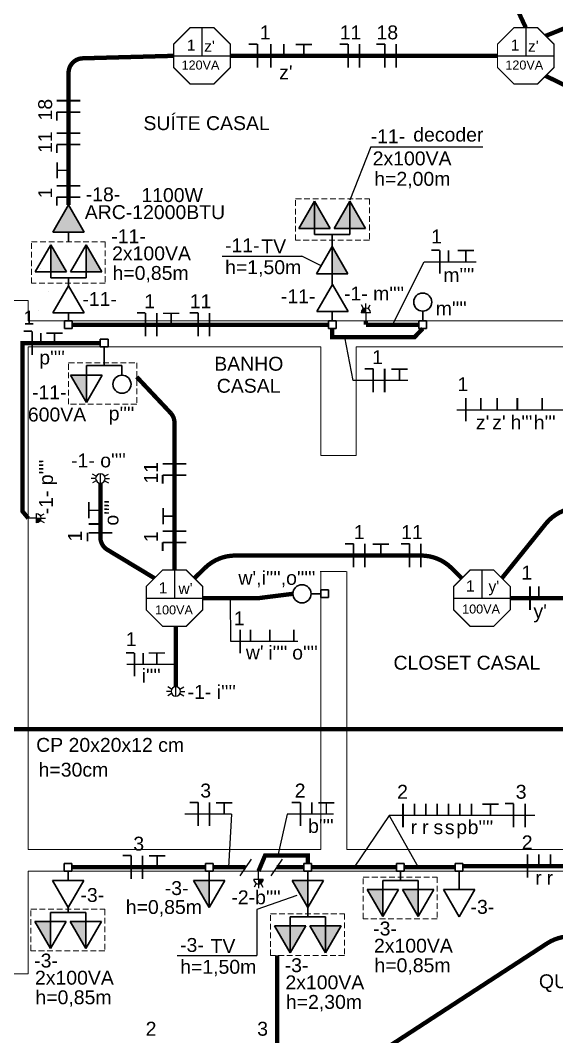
# Model space of a CAD drawing. Header units: millimetres. Extents: x 6597 to 20911, y -10306 to -132.
# Drawn here: x 12473 to 12844, y -6256 to -5554 of the extents above; entities that cross this region are included whole.
import ezdxf
from ezdxf.enums import TextEntityAlignment as Align

# ---------------------------------------------------------------- set-up
doc = ezdxf.new("R2010")
doc.units = ezdxf.units.MM
doc.header["$LTSCALE"] = 25
doc.header["$MEASUREMENT"] = 0
for name, pattern in [('DASHDOT2', [12.7, 6.35, -3.175, 0, -3.175]), ('Dashed', [0.75, 0.5, -0.25]), ('HIDDEN', [9.525, 6.35, -3.175])]:
    doc.linetypes.add(name, pattern=pattern)
for name, color, linetype in [('CIRCUITOS', 7, 'Continuous'), ('Iluminação1', 1, 'Continuous'), ('MAAI - ELÉTRICA', 3, 'Continuous'), ('MAAI - HATCH', 1, 'Continuous'), ('MAAI - VEGETAÇÃO', 106, 'Continuous')]:
    doc.layers.add(name, color=color, linetype=linetype)
for name, color, linetype, lineweight in [('EL-Condutos', 5, 'Continuous', 30), ('MAAI - ALVENARIA', 7, 'Continuous', 0), ('P-SIMBOL', 1, 'Continuous', 30), ('TEXTO', 7, 'Continuous', 30), ('TOMADAS', 1, 'Continuous', 20)]:
    doc.layers.add(name, color=color, linetype=linetype, lineweight=lineweight)
doc.styles.add('Arial', font='arial.ttf')

# ---------------------------------------------------------------- blocks, each defined once
blk = doc.blocks.new('ARANDELA MEDIA')
at = {"layer": 'MAAI - HATCH'}
h = blk.add_hatch(color=256, dxfattribs=at)
h.dxf.hatch_style = 1
h.paths.add_polyline_path([(0.0882, 0, 0.414214), (0.0554, 0.0328), (0.0554, 0)])
at = {"color": 0}
for p, q in [((0.0554, 0), (0, 0)), ((0.0554, -0.0328), (0.0554, 0.0328))]:
    blk.add_line(p, q, dxfattribs=at)
for points in [[(0.0554, 0), (0.0882, 0)], [(0.0844, 0.0155), (0.1107, 0.0307)], [(0.0844, -0.0155), (0.1107, -0.0307)], [(0.0882, 0), (0.1187, 0)]]:
    blk.add_lwpolyline(points, dxfattribs=at)
blk.add_arc((0.0554, 0), 0.0328, 270, 90, dxfattribs=at)

msp = doc.modelspace()

# ---------------------------------------------------------------- hatches: boundary and pattern name
at = {"layer": 'P-SIMBOL', "linetype": 'Continuous'}
for points in [[(12517.61, -5700.06), (12506.78, -5681.31), (12495.96, -5700.06)], [(12676.59, -5697.56), (12676.59, -5678.81), (12665.77, -5697.56)], [(12676.59, -5697.56), (12676.59, -5678.81), (12687.42, -5697.56)], [(12701.01, -5697.56), (12701.01, -5678.81), (12690.18, -5697.56)], [(12701.01, -5697.56), (12701.01, -5678.81), (12711.84, -5697.56)], [(12494.44, -5727.62), (12494.44, -5708.87), (12505.26, -5727.62)], [(12518.86, -5727.62), (12518.86, -5708.87), (12529.68, -5727.62)], [(12688.8, -5728.91), (12688.8, -5710.16), (12699.63, -5728.91)], [(12519.04, -5798.95), (12519.04, -5817.7), (12508.21, -5798.95)], [(12603.86, -6147.8), (12603.86, -6166.55), (12593.04, -6147.8)], [(12671.86, -6147.8), (12671.86, -6166.55), (12661.04, -6147.8)], [(12723.64, -6154), (12723.64, -6172.75), (12712.82, -6154)], [(12748.06, -6154), (12748.06, -6172.75), (12737.24, -6154)], [(12494.2, -6176.11), (12494.2, -6194.86), (12483.38, -6176.11)], [(12518.62, -6176.11), (12518.62, -6194.86), (12507.8, -6176.11)], [(12659.65, -6179.15), (12659.65, -6197.9), (12648.83, -6179.15)], [(12659.66, -6179.15), (12659.66, -6197.9), (12670.48, -6179.15)], [(12684.07, -6179.15), (12684.07, -6197.9), (12673.25, -6179.15)], [(12684.07, -6179.15), (12684.07, -6197.9), (12694.9, -6179.15)]]:
    msp.add_hatch(color=256, dxfattribs=at).paths.add_polyline_path(points)

# ---------------------------------------------------------------- linework, layer by layer
for p, q in [((12619.13, -6102.09), (12587.11, -6102.09)), ((12619.13, -6102.09), (12617.24, -6138.75)), ((12657.66, -6102.09), (12651.21, -6130.61)), ((12689.68, -6102.09), (12657.66, -6102.09)), ((12728.05, -6102.94), (12703.85, -6138.75)), ((12828.57, -6102.94), (12728.05, -6102.94)), ((12728.05, -6102.94), (12748.16, -6138.75))]:
    msp.add_line(p, q)
at = {"layer": 'CIRCUITOS'}
for p, q in [((12715.47, -5641.31), (12700.81, -5678.06)), ((12715.47, -5641.31), (12792.7, -5641.31)), ((12612.77, -5716.66), (12667.77, -5716.66)), ((12681.19, -5723.36), (12667.77, -5716.66)), ((12730.28, -5764.05), (12752.21, -5720.73)), ((12752.21, -5720.73), (12788.2, -5720.73)), ((12703.25, -5802.64), (12697.37, -5772.68)), ((12740.85, -5802.64), (12703.25, -5802.64)), ((12774.74, -5822.77), (12867.39, -5822.77)), ((12618.67, -5982.78), (12618.6, -5952.9)), ((12665.07, -5982.78), (12618.67, -5982.78)), ((12580.77, -5998.79), (12547.03, -5998.79)), ((12632.76, -6133.22), (12624.96, -6144.57)), ((12654.3, -6133.22), (12646.5, -6144.57)), ((12664.43, -6158.34), (12636.74, -6167.83)), ((12636.74, -6167.83), (12636.74, -6199.77)), ((12581.75, -6199.77), (12636.74, -6199.77))]:
    msp.add_line(p, q, dxfattribs=at)
for points, const_width in [([(12631.2, -5570.27), (12637.11, -5570.27)], 1.16), ([(12637.11, -5570.27), (12637.11, -5586.53)], 1.16), ([(12646.29, -5570.27), (12646.29, -5586.53)], 1.16), ([(12655.46, -5570.27), (12655.46, -5578.4)], 1.16), ([(12663.58, -5570.56), (12674.83, -5570.56)], 1.11), ([(12669.2, -5570.56), (12669.2, -5578.4)], 1.11), ([(12693.82, -5570.27), (12699.73, -5570.27)], 1.16), ([(12699.73, -5570.27), (12699.73, -5586.53)], 1.16), ([(12707.6, -5570.27), (12707.6, -5586.53)], 1.16), ([(12719.23, -5570.27), (12725.14, -5570.27)], 1.16), ([(12725.14, -5570.27), (12725.14, -5586.53)], 1.16), ([(12733, -5570.27), (12733, -5586.53)], 1.16), ([(12498.65, -5609.36), (12514.91, -5609.36)], 1.16), ([(12498.65, -5617.23), (12514.91, -5617.23)], 1.16), ([(12498.65, -5623.14), (12498.65, -5617.23)], 1.16), ([(12498.65, -5631.83), (12514.91, -5631.83)], 1.16), ([(12498.65, -5639.7), (12514.91, -5639.7)], 1.16), ([(12498.65, -5645.61), (12498.65, -5639.7)], 1.16), ([(12498.94, -5663.08), (12498.94, -5651.84)], 1.11), ([(12498.94, -5657.46), (12506.78, -5657.46)], 1.11), ([(12498.65, -5668.14), (12514.91, -5668.14)], 1.16), ([(12498.65, -5676), (12514.91, -5676)], 1.16), ([(12498.65, -5681.92), (12498.65, -5676)], 1.16), ([(12757.14, -5712.6), (12763.05, -5712.6)], 1.16), ([(12763.05, -5712.6), (12763.05, -5728.86)], 1.16), ([(12769.09, -5712.6), (12769.09, -5720.62)], 1.16), ([(12775.32, -5712.89), (12786.57, -5712.89)], 1.11), ([(12780.94, -5712.89), (12780.94, -5720.73)], 1.11), ([(12553.94, -5755.92), (12559.85, -5755.92)], 1.16), ([(12559.85, -5755.92), (12559.85, -5772.18)], 1.16), ([(12567.71, -5755.92), (12567.71, -5772.18)], 1.16), ([(12572.04, -5756.21), (12583.28, -5756.21)], 1.11), ([(12577.66, -5756.21), (12577.66, -5764.05)], 1.11), ([(12590.35, -5755.92), (12596.26, -5755.92)], 1.16), ([(12596.26, -5755.92), (12596.26, -5772.18)], 1.16), ([(12604.12, -5755.92), (12604.12, -5772.18)], 1.16), ([(12475.7, -5768.62), (12481.61, -5768.62)], 1.16), ([(12481.61, -5768.62), (12481.61, -5784.88)], 1.16), ([(12487.65, -5769.83), (12487.65, -5776.64)], 1.16), ([(12491.48, -5769.94), (12502.72, -5769.94)], 1.11), ([(12497.1, -5769.94), (12497.1, -5776.75)], 1.11), ([(12711.19, -5794.51), (12717.1, -5794.51)], 1.16), ([(12717.1, -5794.51), (12717.1, -5810.77)], 1.16), ([(12724.97, -5794.51), (12724.97, -5810.77)], 1.16), ([(12729.55, -5794.8), (12740.79, -5794.8)], 1.11), ([(12735.17, -5794.8), (12735.17, -5802.64)], 1.11), ([(12780.96, -5814.64), (12780.96, -5830.9)], 1.16), ([(12791.31, -5814.64), (12791.31, -5822.77)], 1.16), ([(12802.56, -5814.64), (12802.56, -5822.77)], 1.16), ([(12816.55, -5814.64), (12816.55, -5822.66)], 1.16), ([(12833.77, -5814.64), (12833.77, -5822.77)], 1.16), ([(12571.73, -5860.07), (12587.99, -5860.07)], 1.16), ([(12571.72, -5867.93), (12587.99, -5867.93)], 1.16), ([(12571.72, -5873.84), (12571.72, -5867.93)], 1.16), ([(12520.72, -5897.86), (12520.72, -5886.61)], 1.11), ([(12520.72, -5892.24), (12528.74, -5892.24)], 1.11), ([(12572.02, -5901.99), (12572.02, -5890.75)], 1.11), ([(12520.61, -5901.69), (12528.64, -5901.69)], 1.16), ([(12572.02, -5896.37), (12579.86, -5896.37)], 1.11), ([(12519.92, -5913.64), (12519.92, -5907.73)], 1.16), ([(12520.61, -5907.73), (12536.88, -5907.73)], 1.16), ([(12571.73, -5906.58), (12587.99, -5906.58)], 1.16), ([(12571.72, -5914.45), (12587.99, -5914.45)], 1.16), ([(12571.72, -5920.36), (12571.72, -5914.45)], 1.16), ([(12697.6, -5915.33), (12703.51, -5915.33)], 1.16), ([(12703.51, -5915.33), (12703.51, -5931.6)], 1.16), ([(12711.37, -5915.34), (12711.37, -5931.6)], 1.16), ([(12716.76, -5915.63), (12728, -5915.63)], 1.11), ([(12722.38, -5915.63), (12722.38, -5923.47)], 1.11), ([(12736.25, -5915.33), (12742.17, -5915.33)], 1.16), ([(12742.17, -5915.33), (12742.17, -5931.6)], 1.16), ([(12750.03, -5915.34), (12750.03, -5931.6)], 1.16), ([(12825.29, -5944.77), (12825.29, -5961.03)], 1.16), ([(12831.33, -5944.77), (12831.33, -5952.79)], 1.16), ([(12625.15, -5974.65), (12625.15, -5990.92)], 1.16), ([(12632.4, -5974.65), (12632.4, -5982.57)], 1.16), ([(12645.72, -5974.65), (12645.72, -5982.78)], 1.16), ([(12662.26, -5974.65), (12662.26, -5982.78)], 1.16), ([(12546.35, -5990.66), (12552.27, -5990.66)], 1.16), ([(12552.27, -5990.66), (12552.27, -6006.93)], 1.16), ([(12558.31, -5990.66), (12558.31, -5998.69)], 1.16), ([(12562.14, -5990.77), (12573.38, -5990.77)], 1.11), ([(12567.76, -5990.77), (12567.76, -5998.79)], 1.11), ([(12590.33, -6093.96), (12596.24, -6093.96)], 1.16), ([(12596.24, -6093.96), (12596.24, -6110.22)], 1.16), ([(12604.11, -6093.96), (12604.11, -6110.22)], 1.16), ([(12608.54, -6094.25), (12619.78, -6094.25)], 1.11), ([(12614.16, -6094.25), (12614.16, -6102.09)], 1.11), ([(12660.88, -6093.96), (12666.79, -6093.96)], 1.16), ([(12666.79, -6093.96), (12666.79, -6110.22)], 1.16), ([(12674.66, -6093.96), (12674.66, -6102.09)], 1.16), ([(12679.08, -6094.25), (12690.33, -6094.25)], 1.11), ([(12684.71, -6094.25), (12684.71, -6102.09)], 1.11), ([(12737.62, -6094.81), (12737.62, -6111.07)], 1.16), ([(12745.49, -6094.81), (12745.49, -6102.94)], 1.16), ([(12753.35, -6094.81), (12753.35, -6102.94)], 1.16), ([(12761.22, -6094.81), (12761.22, -6102.94)], 1.16), ([(12769.08, -6094.81), (12769.08, -6102.94)], 1.16), ([(12776.94, -6094.81), (12776.94, -6102.95)], 1.16), ([(12784.81, -6094.81), (12784.81, -6102.94)], 1.16), ([(12792.39, -6095.1), (12803.63, -6095.1)], 1.11), ([(12798.01, -6095.1), (12798.01, -6102.94)], 1.11), ([(12808.09, -6094.81), (12814, -6094.81)], 1.16), ([(12814, -6094.81), (12814, -6111.07)], 1.16), ([(12821.87, -6094.81), (12821.87, -6111.07)], 1.16), ([(12544.12, -6130.61), (12550.03, -6130.61)], 1.16), ([(12550.03, -6130.61), (12550.03, -6146.88)], 1.16), ([(12557.9, -6130.61), (12557.9, -6146.88)], 1.16), ([(12562.33, -6130.91), (12573.57, -6130.91)], 1.11), ([(12567.95, -6130.91), (12567.95, -6138.75)], 1.11), ([(12823.64, -6129.75), (12823.64, -6146.01)], 1.16), ([(12831.5, -6129.75), (12831.5, -6137.88)], 1.16), ([(12839.37, -6129.75), (12839.37, -6137.88)], 1.16)]:
    msp.add_lwpolyline(points, dxfattribs=dict(at, const_width=const_width))
at = {"layer": 'EL-Condutos', "const_width": 3}
for points in [[(12836.15, -5564.61), (12911.6, -5534.14, 0.305765), (12917.85, -5524.86), (12917.85, -5466.59)], [(12506.78, -5681.31), (12506.78, -5590.12, -0.405824), (12516.49, -5580.12), (12579.36, -5578.4)], [(12948.46, -5870.95), (12948.86, -5663.85, 0.19328), (12940.53, -5643.1), (12836.08, -5592.26)], [(12579.86, -5933.4), (12579.86, -5831.79, 0.179164), (12577.45, -5825.27), (12553.83, -5800.15)], [(12528.74, -5873.54), (12528.74, -5910.93, 0.262681), (12533.58, -5919.49), (12566.07, -5939.11)], [(12929.36, -5890.4), (12859.5, -5890.4, 0.224529), (12836.31, -5901.36), (12805.9, -5939.11)], [(12593.65, -5939.11), (12600.92, -5932.04, -0.196295), (12621.92, -5923.47), (12750.03, -5923.47, -0.196149), (12771.02, -5932.03), (12778.21, -5939.22)], [(12945.86, -6186.4), (12853.54, -6186.4, 0.146457), (12837.05, -6191.33), (12664.66, -6303.61)]]:
    msp.add_lwpolyline(points, format="xyb", dxfattribs=at)
for points in [[(12814.99, -5469.54), (12814.99, -5543.11), (12822.36, -5558.9)], [(12618.36, -5578.4), (12802.86, -5578.4)], [(12711.97, -5761.4), (12711.97, -5764.05)], [(12509.3, -5764.05), (12686.15, -5764.05)], [(12688.81, -5766.7), (12688.81, -5772.68), (12745.6, -5772.68), (12751.24, -5766.7)], [(12711.97, -5764.05), (12748.59, -5764.05)], [(12528.68, -5776.75), (12528.68, -5776.75), (12475.02, -5776.75), (12475.02, -5893), (12478.86, -5897.66)], [(12811.61, -5952.9), (12853.79, -5952.9), (12859.66, -5945.4)], [(12599.36, -5952.9), (12637.85, -5952.9), (12661.66, -5949.9)], [(12580.77, -5972.4), (12580.77, -6013.99)], [(12671.86, -6136.09), (12671.86, -6130.61), (12642.41, -6130.61), (12637.86, -6141.4)], [(12509.07, -6138.75), (12601.21, -6138.75)], [(12606.51, -6138.75), (12628.96, -6138.75)], [(12650.5, -6138.75), (12669.21, -6138.75)], [(12674.51, -6138.75), (12733.2, -6138.75)], [(12738.5, -6138.75), (12773.71, -6138.75)], [(12940.18, -6137.88), (12779.01, -6137.88)], [(12650.87, -6297.9), (12650.87, -6199.58)]]:
    msp.add_lwpolyline(points, dxfattribs=at)
at = {"layer": 'EL-Condutos', "linetype": 'Dashed', "const_width": 3}
msp.add_lwpolyline([(13265.52, -6043.47), (12939.02, -6043.47), (12468.06, -6043.47)], dxfattribs=at)
at = {"layer": 'Iluminação1'}
for p, q in [((12598.86, -5558.9), (12598.86, -5578.4)), ((12822.36, -5558.9), (12822.36, -5578.4)), ((12579.36, -5578.4), (12618.36, -5578.4)), ((12802.86, -5578.4), (12841.86, -5578.4)), ((12579.86, -5933.4), (12579.86, -5952.9)), ((12792.11, -5933.4), (12792.11, -5952.9)), ((12560.36, -5952.9), (12599.36, -5952.9)), ((12772.61, -5952.9), (12811.61, -5952.9))]:
    msp.add_line(p, q, dxfattribs=at)
at = {"layer": 'Iluminação1', "const_width": 0.91}
for points in [[(12590.78, -5558.9), (12579.36, -5570.32), (12579.36, -5586.48), (12590.78, -5597.9), (12606.93, -5597.9), (12618.36, -5586.48), (12618.36, -5570.32), (12606.93, -5558.9)], [(12814.28, -5558.9), (12802.86, -5570.32), (12802.86, -5586.48), (12814.28, -5597.9), (12830.43, -5597.9), (12841.86, -5586.48), (12841.86, -5570.32), (12830.43, -5558.9)], [(12571.78, -5933.4), (12560.36, -5944.82), (12560.36, -5960.98), (12571.78, -5972.4), (12587.93, -5972.4), (12599.36, -5960.98), (12599.36, -5944.82), (12587.93, -5933.4)], [(12784.03, -5933.4), (12772.61, -5944.82), (12772.61, -5960.98), (12784.03, -5972.4), (12800.18, -5972.4), (12811.61, -5960.98), (12811.61, -5944.82), (12800.18, -5933.4)]]:
    msp.add_lwpolyline(points, close=True, dxfattribs=at)
at = {"layer": 'MAAI - ALVENARIA'}
for p, q in [((12478.86, -5747.4), (12463.86, -5747.4)), ((12478.86, -5761.4), (12478.86, -5747.4)), ((12893.86, -5761.4), (12478.86, -5761.4)), ((12478.86, -5863.9), (12478.86, -5779.4)), ((12478.86, -5779.4), (12680.86, -5779.4)), ((12680.86, -5779.4), (12680.86, -5854.41)), ((12705.36, -5854.39), (12705.36, -5779.4)), ((12705.36, -5779.4), (12878.86, -5779.4)), ((12680.86, -5854.41), (12705.36, -5854.39)), ((12478.86, -6126.4), (12478.86, -5863.9)), ((12698.47, -5934.39), (12680.47, -5934.42)), ((12680.86, -5934.41), (12680.86, -6126.4)), ((12698.86, -6126.4), (12698.86, -5934.39)), ((12680.86, -6126.4), (12478.86, -6126.4)), ((12878.86, -6126.4), (12698.86, -6126.4)), ((12478.86, -6212.4), (12478.86, -6141.4)), ((12957.84, -6141.4), (12478.86, -6141.4)), ((12463.86, -6212.4), (12478.86, -6212.4))]:
    msp.add_line(p, q, dxfattribs=at)
at = {"layer": 'MAAI - ELÉTRICA'}
for p, q in [((12528.74, -5873.54), (12528.74, -5866.98)), ((12528.74, -5873.54), (12528.74, -5866.98)), ((12580.77, -6020.56), (12580.77, -6013.99)), ((12580.77, -6020.56), (12580.77, -6013.99))]:
    msp.add_line(p, q, dxfattribs=at)
for points in [[(12525.85, -5868.71), (12523.21, -5867.19)], [(12531.64, -5868.71), (12534.28, -5867.19)], [(12525.46, -5870.26), (12522.42, -5870.26)], [(12525.85, -5871.81), (12523.21, -5873.33)], [(12531.64, -5871.81), (12534.28, -5873.33)], [(12532.03, -5870.26), (12535.07, -5870.26)], [(12577.88, -6015.73), (12575.24, -6014.2)], [(12583.66, -6015.73), (12586.3, -6014.2)], [(12577.49, -6017.28), (12574.44, -6017.28)], [(12577.88, -6018.83), (12575.24, -6020.35)], [(12583.66, -6018.83), (12586.3, -6020.35)], [(12584.05, -6017.28), (12587.1, -6017.28)]]:
    msp.add_lwpolyline(points, dxfattribs=at)
for centre, start, end in [((12528.74, -5870.26), 90, 270), ((12528.74, -5870.26), 270, 90), ((12580.77, -6017.28), 90, 270), ((12580.77, -6017.28), 270, 90)]:
    msp.add_arc(centre, 3.28, start, end, dxfattribs=at)
at = {"layer": 'MAAI - VEGETAÇÃO', "linetype": 'Continuous', "transparency": 33554559}
for p, q in [((12494.1, -5707.84), (12494.1, -5707.84)), ((12487.27, -5725.49), (12487.27, -5725.49)), ((12492.89, -5741.12), (12492.89, -5741.12)), ((12486, -5754.29), (12486, -5754.29))]:
    msp.add_line(p, q, dxfattribs=at)
at = {"layer": 'P-SIMBOL'}
for p, q in [((12495.96, -5700.06), (12506.78, -5681.31)), ((12506.78, -5681.31), (12517.61, -5700.06)), ((12665.77, -5697.56), (12676.59, -5678.81)), ((12676.59, -5678.81), (12676.59, -5697.56)), ((12676.59, -5678.81), (12687.42, -5697.56)), ((12676.59, -5678.81), (12687.42, -5697.56)), ((12690.18, -5697.56), (12701.01, -5678.81)), ((12701.01, -5678.81), (12701.01, -5697.56)), ((12701.01, -5678.81), (12711.84, -5697.56)), ((12676.59, -5690.95), (12676.59, -5701.78)), ((12701.01, -5690.95), (12701.01, -5701.78)), ((12687.42, -5697.56), (12665.77, -5697.56)), ((12711.84, -5697.56), (12690.18, -5697.56)), ((12517.61, -5700.06), (12495.96, -5700.06)), ((12506.78, -5700.06), (12506.78, -5706.85)), ((12688.8, -5701.78), (12676.59, -5701.78)), ((12688.8, -5701.78), (12688.8, -5710.16)), ((12688.8, -5701.78), (12701.01, -5701.78)), ((12483.61, -5727.62), (12494.44, -5708.87)), ((12494.44, -5708.87), (12494.44, -5727.62)), ((12494.44, -5708.87), (12505.26, -5727.62)), ((12494.44, -5708.87), (12505.26, -5727.62)), ((12508.03, -5727.62), (12518.86, -5708.87)), ((12518.86, -5708.87), (12518.86, -5727.62)), ((12518.86, -5708.87), (12529.68, -5727.62)), ((12677.98, -5728.91), (12688.8, -5710.16)), ((12688.8, -5710.16), (12688.8, -5728.91)), ((12688.8, -5710.16), (12699.63, -5728.91)), ((12688.8, -5710.16), (12699.63, -5728.91)), ((12494.44, -5721.01), (12494.44, -5731.67)), ((12518.86, -5721.01), (12518.86, -5731.67)), ((12688.8, -5723.44), (12688.8, -5736.25)), ((12505.26, -5727.62), (12483.61, -5727.62)), ((12506.65, -5731.67), (12494.44, -5731.67)), ((12506.64, -5737.18), (12506.65, -5731.67)), ((12506.65, -5731.67), (12518.86, -5731.67)), ((12529.68, -5727.62), (12508.03, -5727.62)), ((12699.63, -5728.91), (12677.98, -5728.91)), ((12495.82, -5755.93), (12506.64, -5737.18)), ((12506.64, -5737.18), (12517.47, -5755.93)), ((12678.18, -5755), (12689.01, -5736.25)), ((12689.01, -5736.25), (12699.83, -5755)), ((12699.83, -5755), (12678.18, -5755)), ((12688.8, -5755), (12688.8, -5761.4)), ((12751.24, -5754.7), (12751.24, -5761.4)), ((12517.47, -5755.93), (12495.82, -5755.93)), ((12503.99, -5761.4), (12509.3, -5761.4)), ((12503.99, -5766.7), (12503.99, -5761.4)), ((12506.64, -5755.93), (12506.64, -5761.4)), ((12509.3, -5761.4), (12509.3, -5766.7)), ((12686.15, -5761.4), (12691.46, -5761.4)), ((12686.15, -5766.7), (12686.15, -5761.4)), ((12686.15, -5761.4), (12691.46, -5761.4)), ((12686.15, -5766.7), (12686.15, -5761.4)), ((12691.46, -5761.4), (12691.46, -5766.7)), ((12691.46, -5761.4), (12691.46, -5766.7)), ((12748.59, -5761.4), (12753.9, -5761.4)), ((12748.59, -5766.7), (12748.59, -5761.4)), ((12753.9, -5761.4), (12753.9, -5766.7)), ((12509.3, -5766.7), (12503.99, -5766.7)), ((12691.46, -5766.7), (12686.15, -5766.7)), ((12691.46, -5766.7), (12686.15, -5766.7)), ((12753.9, -5766.7), (12748.59, -5766.7)), ((12528.68, -5774.09), (12533.99, -5774.09)), ((12528.68, -5779.4), (12528.68, -5774.09)), ((12533.99, -5774.09), (12533.99, -5779.4)), ((12533.99, -5779.4), (12528.68, -5779.4)), ((12531.34, -5779.4), (12531.34, -5792.25)), ((12543.64, -5792.25), (12519.04, -5792.25)), ((12519.04, -5798.95), (12519.04, -5792.25)), ((12543.64, -5798.95), (12543.64, -5792.25)), ((12519.04, -5817.7), (12508.21, -5798.95)), ((12508.21, -5798.95), (12529.86, -5798.95)), ((12519.04, -5817.7), (12519.04, -5798.95)), ((12529.86, -5798.95), (12519.04, -5817.7)), ((12674.16, -5949.9), (12680.86, -5949.9)), ((12680.86, -5952.55), (12680.86, -5947.25)), ((12680.86, -5947.25), (12686.16, -5947.25)), ((12686.16, -5947.25), (12686.16, -5952.55)), ((12686.16, -5952.55), (12680.86, -5952.55)), ((12503.76, -6136.09), (12509.07, -6136.09)), ((12503.76, -6141.4), (12503.76, -6136.09)), ((12509.07, -6136.09), (12509.07, -6141.4)), ((12601.21, -6136.09), (12606.51, -6136.09)), ((12601.21, -6141.4), (12601.21, -6136.09)), ((12606.51, -6136.09), (12606.51, -6141.4)), ((12669.21, -6136.09), (12674.51, -6136.09)), ((12669.21, -6141.4), (12669.21, -6136.09)), ((12674.51, -6136.09), (12674.51, -6141.4)), ((12733.2, -6136.09), (12738.5, -6136.09)), ((12733.2, -6141.4), (12733.2, -6136.09)), ((12738.5, -6136.09), (12738.5, -6141.4)), ((12773.71, -6136.09), (12779.01, -6136.09)), ((12773.71, -6141.4), (12773.71, -6136.09)), ((12779.01, -6136.09), (12779.01, -6141.4)), ((12506.42, -6166.55), (12495.59, -6147.8)), ((12495.59, -6147.8), (12517.24, -6147.8)), ((12509.07, -6141.4), (12503.76, -6141.4)), ((12506.42, -6147.8), (12506.42, -6141.4)), ((12517.24, -6147.8), (12506.42, -6166.55)), ((12603.86, -6166.55), (12593.04, -6147.8)), ((12603.86, -6166.55), (12593.04, -6147.8)), ((12593.04, -6147.8), (12614.69, -6147.8)), ((12606.51, -6141.4), (12601.21, -6141.4)), ((12603.86, -6147.8), (12603.86, -6141.4)), ((12603.86, -6166.55), (12603.86, -6147.8)), ((12614.69, -6147.8), (12603.86, -6166.55)), ((12671.86, -6166.55), (12661.04, -6147.8)), ((12671.86, -6166.55), (12661.04, -6147.8)), ((12661.04, -6147.8), (12682.69, -6147.8)), ((12674.51, -6141.4), (12669.21, -6141.4)), ((12671.86, -6147.8), (12671.86, -6141.4)), ((12671.86, -6166.55), (12671.86, -6147.8)), ((12682.69, -6147.8), (12671.86, -6166.55)), ((12735.85, -6147.8), (12723.64, -6147.8)), ((12723.64, -6160.61), (12723.64, -6147.8)), ((12738.5, -6141.4), (12733.2, -6141.4)), ((12735.85, -6147.8), (12735.85, -6141.4)), ((12735.85, -6144.43), (12735.85, -6147.8)), ((12735.85, -6147.8), (12748.06, -6147.8)), ((12748.06, -6160.61), (12748.06, -6147.8)), ((12779.01, -6141.4), (12773.71, -6141.4)), ((12776.36, -6154.2), (12776.36, -6141.4)), ((12723.64, -6172.75), (12712.82, -6154)), ((12712.82, -6154), (12734.47, -6154)), ((12723.64, -6172.75), (12723.64, -6154)), ((12734.47, -6154), (12723.64, -6172.75)), ((12748.06, -6172.75), (12737.24, -6154)), ((12748.06, -6172.75), (12737.24, -6154)), ((12737.24, -6154), (12758.89, -6154)), ((12748.06, -6172.75), (12748.06, -6154)), ((12758.89, -6154), (12748.06, -6172.75)), ((12776.36, -6172.95), (12765.54, -6154.2)), ((12765.54, -6154.2), (12787.19, -6154.2)), ((12787.19, -6154.2), (12776.36, -6172.95)), ((12506.42, -6166.55), (12506.41, -6169.92)), ((12671.86, -6172.95), (12671.86, -6166.55)), ((12494.2, -6194.86), (12483.38, -6176.11)), ((12483.38, -6176.11), (12505.03, -6176.11)), ((12506.41, -6169.92), (12494.2, -6169.92)), ((12494.2, -6182.72), (12494.2, -6169.92)), ((12494.2, -6194.86), (12494.2, -6176.11)), ((12505.03, -6176.11), (12494.2, -6194.86)), ((12506.41, -6169.92), (12518.62, -6169.92)), ((12518.62, -6194.86), (12507.8, -6176.11)), ((12518.62, -6194.86), (12507.8, -6176.11)), ((12507.8, -6176.11), (12529.45, -6176.11)), ((12518.62, -6182.72), (12518.62, -6169.92)), ((12518.62, -6194.86), (12518.62, -6176.11)), ((12529.45, -6176.11), (12518.62, -6194.86)), ((12671.86, -6172.95), (12659.65, -6172.95)), ((12659.65, -6185.76), (12659.65, -6172.95)), ((12671.86, -6172.95), (12684.07, -6172.95)), ((12684.07, -6185.76), (12684.07, -6172.95)), ((12659.65, -6197.9), (12648.83, -6179.15)), ((12648.83, -6179.15), (12670.48, -6179.15)), ((12659.65, -6197.9), (12659.65, -6179.15)), ((12670.48, -6179.15), (12659.65, -6197.9)), ((12684.07, -6197.9), (12673.25, -6179.15)), ((12684.07, -6197.9), (12673.25, -6179.15)), ((12673.25, -6179.15), (12694.9, -6179.15)), ((12684.07, -6197.9), (12684.07, -6179.15)), ((12694.9, -6179.15), (12684.07, -6197.9))]:
    msp.add_line(p, q, dxfattribs=at)
for centre in [(12751.24, -5748.45), (12543.64, -5805.2), (12667.91, -5949.9)]:
    msp.add_circle(centre, 6.25, dxfattribs=at)
at = {"layer": 'TOMADAS', "linetype": 'HIDDEN', "ltscale": 0.025}
for points in [[(12714.43, -5705.77), (12663.5, -5705.77), (12663.5, -5677.13), (12714.43, -5677.13)], [(12481.18, -5706.85), (12532.11, -5706.85), (12532.11, -5735.5), (12481.18, -5735.5)], [(12506.79, -5790.3), (12553.83, -5790.3), (12553.83, -5818.94), (12506.79, -5818.94)], [(12710.23, -6145.62), (12761.16, -6145.62), (12761.16, -6174.26), (12710.23, -6174.26)], [(12480.79, -6167.74), (12531.72, -6167.74), (12531.72, -6196.38), (12480.79, -6196.38)], [(12646.23, -6170.94), (12697.16, -6170.94), (12697.16, -6199.58), (12646.23, -6199.58)]]:
    msp.add_lwpolyline(points, close=True, dxfattribs=at)

# ---------------------------------------------------------------- block references
at = {"layer": 'MAAI - ELÉTRICA', "yscale": 100, "zscale": 100}
for p, xscale, rotation in [((12711.97, -5761.4), 100, 90), ((12478.86, -5897.66), -100, 180), ((12637.86, -6141.4), 100, 270)]:
    msp.add_blockref('ARANDELA MEDIA', p, dxfattribs=dict(at, xscale=xscale, rotation=rotation))

# ---------------------------------------------------------------- texts
at = {"layer": 'CIRCUITOS', "linetype": 'DASHDOT2', "style": 'Arial'}
for s, height, p in [('1', 9.6, (12638.81, -5567.03)), ('11', 9.6, (12693.93, -5567.02)), ('18', 9.6, (12719.33, -5567.02)), ('1', 7.68, (12588.46, -5574.86)), ("z'", 7.68, (12600.38, -5575.57)), ('1', 7.68, (12811.96, -5574.86)), ("z'", 7.68, (12823.88, -5575.57)), ('120VA', 6.221, (12584.79, -5587.87)), ("z'", 9.6, (12652.13, -5594.55)), ('120VA', 6.221, (12808.29, -5587.87)), ('-11-', 9.6, (12715.3, -5638.74)), ('2x100VA', 9.6, (12716.69, -5654.04)), ('-11-', 9.6, (12536.26, -5707.77)), ('1', 9.6, (12757.07, -5707.92)), ('-11-', 9.6, (12614.76, -5714.09)), ('2x100VA', 9.6, (12536.8, -5719.62)), ("m''''", 9.6, (12765.44, -5734.55)), ('-11-', 9.6, (12653.33, -5749.22)), ("-1- m''''", 9.6, (12696.89, -5747.34)), ('-11-', 9.6, (12516.29, -5751.16)), ('1', 9.6, (12559.04, -5752.68)), ('11', 9.6, (12590.45, -5752.68)), ('1', 9.6, (12475.63, -5763.94)), ("m''''", 9.6, (12760.22, -5757.63)), ("p''''", 9.6, (12486.53, -5791.51)), ('1', 9.6, (12716.29, -5791.27)), ('1', 9.6, (12775.21, -5809.96)), ('-11-', 9.6, (12481.52, -5815.57)), ('600VA', 9.6, (12478.67, -5830.91)), ("p''''", 9.6, (12534.48, -5830.17)), ("z'", 9.6, (12787.98, -5836.26)), ("z'", 9.6, (12799.23, -5836.26)), ("h'''", 9.6, (12811.86, -5836.22)), ("h'''", 9.6, (12827.89, -5836.33)), ("-1- o''''", 9.6, (12508.5, -5862.58)), ('1', 9.6, (12703.67, -5912.09)), ('11', 9.6, (12736.36, -5912.09)), ("w',i'''',o'''''", 9.6, (12624.02, -5943.7)), ('1', 9.6, (12819.31, -5940.09)), ('1', 7.68, (12568.95, -5949.66)), ("w'", 7.68, (12582.62, -5950.07)), ('1', 7.68, (12781.09, -5948.32)), ("y'", 7.68, (12796.67, -5948.58)), ('100VA', 6.221, (12566.47, -5964.12)), ('100VA', 6.221, (12778.46, -5963.5)), ("y'", 9.6, (12827.68, -5966.72)), ('1', 9.6, (12620.79, -5971.65)), ('1', 9.6, (12546.29, -5985.99)), ("w'", 9.6, (12629.13, -5995.09)), ("i''''", 9.6, (12644.6, -5995.3)), ("o''''", 9.6, (12661.14, -5995.3)), ("i''''", 9.6, (12557.19, -6011.21)), ("-1- i''''", 9.6, (12588.94, -6022.44)), ('3', 9.6, (12597.68, -6090.56)), ('2', 9.6, (12662.85, -6090.56)), ('2', 9.6, (12733.59, -6091.41)), ('3', 9.6, (12815.44, -6091.41)), ("b''''", 9.6, (12672.1, -6115.01)), ("b''''", 9.6, (12782.25, -6115.86)), ('r', 9.6, (12742.93, -6115.86)), ('r', 9.6, (12750.79, -6115.86)), ('s', 9.6, (12758.66, -6115.86)), ('s', 9.6, (12766.52, -6115.86)), ('p', 9.6, (12774.38, -6115.86)), ('3', 9.6, (12551.47, -6127.22)), ('2', 9.6, (12819.6, -6126.35)), ('r', 9.6, (12828.94, -6150.79)), ('r', 9.6, (12836.81, -6150.8)), ('-3-', 9.6, (12514.94, -6162.69)), ('-3-', 9.6, (12573.15, -6157.9)), ("-2-b''''", 9.6, (12619.14, -6164.3)), ('-3-', 9.6, (12784.23, -6170.89)), ('-3-', 9.6, (12717.05, -6185.83)), ('-3-', 9.6, (12583.73, -6197.2)), ('2x100VA', 9.6, (12717.6, -6197.68)), ('-3-', 9.6, (12483.04, -6207.95)), ('-3-', 9.6, (12655.92, -6211.15)), ('2x100VA', 9.6, (12483.58, -6219.8)), ('2x100VA', 9.6, (12656.46, -6223)), ('2', 9.6, (12559.97, -6255.04)), ('3', 9.6, (12636.99, -6255.04))]:
    msp.add_text(s, height=height, dxfattribs=at).set_placement(p)
for s, p in [('18', (12495.41, -5623.03)), ('11', (12495.41, -5645.5)), ('1', (12495.41, -5676.82)), ("-1- p''''", (12495.99, -5895.02)), ('11', (12568.48, -5873.74)), ("o''''", (12541.16, -5902.81)), ('1', (12515.94, -5913.71)), ('1', (12568.48, -5914.29))]:
    msp.add_text(s, height=9.6, rotation=90, dxfattribs=at).set_placement(p)
for s, p in [('decoder', (12793.14, -5637.58)), ('h=2,00m', (12770.36, -5668.13)), ('TV', (12656.94, -5714.78)), ('h=1,50m', (12667.4, -5729.16)), ('h=0,85m', (12589.66, -5733.14)), ('CP 20x20x12 cm', (12586.51, -6059.04)), ('h=30cm', (12534.17, -6076.16)), ('h=0,85m', (12598.82, -6170.97)), ('TV', (12621.94, -6197.89)), ('h=1,50m', (12636.38, -6212.27)), ('h=0,85m', (12770.46, -6211.2)), ('h=0,85m', (12536.44, -6233.32)), ('h=2,30m', (12709.33, -6236.52))]:
    msp.add_text(s, height=9.6, dxfattribs=at).set_placement(p, align=Align.RIGHT)
at = {"layer": 'TEXTO', "linetype": 'DASHDOT2', "style": 'Arial'}
for s, p in [('SUÍTE CASAL', (12558.45, -5629.68)), ('-18-', (12518.61, -5678.86)), ('BANHO', (12607.33, -5795.83)), ('CASAL', (12609.09, -5811.05)), ('CLOSET CASAL', (12731.07, -6002.29)), ('QUARTO 03', (12831.44, -6222.28))]:
    msp.add_text(s, height=9.6, dxfattribs=at).set_placement(p)
for s, p in [('1100W', (12599.5, -5679.37)), ('ARC-12000BTU', (12614.84, -5691.14))]:
    msp.add_text(s, height=9.6, dxfattribs=at).set_placement(p, align=Align.RIGHT)

doc.saveas('drawing.dxf')
